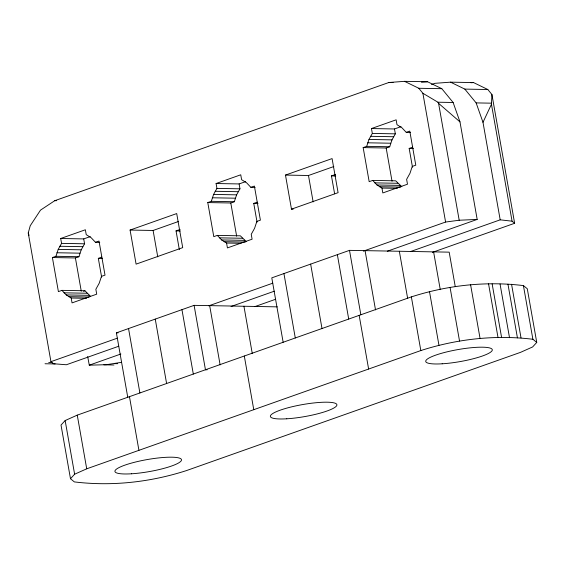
<?xml version="1.0" encoding="UTF-8"?>
<svg xmlns="http://www.w3.org/2000/svg" width="565" height="565" viewBox="0 0 565 565"><rect width="100%" height="100%" fill="white"/><g stroke="black" fill="none" stroke-linecap="round" stroke-linejoin="round"><path stroke-width="0.85" d="M432.352 252.386L514.63 223.281L512.067 221.183L491.451 104.271L491.924 94.51L487.828 89.517L473.562 82.582L450.559 82.165L434.852 83.33L431.533 84.503M118.763 346.225L66.373 364.757L53.484 363.747L50.942 361.664L28.25 232.971L30.235 225.746L40.511 210.124L54.756 200.695L388.84 82.504L404.54 81.339L427.55 81.748L441.809 88.691L453.123 102.484L459.981 121.899L477.178 219.425L387.364 251.199M90.457 296.208L84.941 290.777L61.931 290.368L58.4 291.618L52.397 257.541L55.921 256.291L58.216 249.398L61.557 243.374L60.695 238.501L85.364 229.771L86.226 234.652L91.17 237.738L95.478 242.3L99.744 242.371M52.397 257.541L75.406 257.951L78.938 256.708L81.226 249.815L84.566 243.79L83.712 238.91L60.695 238.501M246.439 241.672L240.33 235.81L217.313 235.393L213.782 236.643L207.779 202.567L211.31 201.317L213.598 194.424L216.939 188.399L216.084 183.526L240.747 174.797L241.608 179.677L246.559 182.763L250.867 187.326L255.126 187.403M207.779 202.567L230.795 202.983L234.32 201.733L236.615 194.84L239.956 188.816L239.094 183.936L216.084 183.526M401.828 186.697L395.712 180.835L372.702 180.419L369.171 181.669L363.161 147.592L366.692 146.342L368.98 139.449L372.328 133.432L371.466 128.552L396.136 119.822L396.99 124.703L401.941 127.789L406.249 132.351L410.508 132.429M363.161 147.592L386.178 148.009L389.709 146.759L391.997 139.866L395.338 133.841L394.483 128.968L371.466 128.552M512.067 221.183L500.187 219.834L482.99 122.308L491.451 104.271M65.152 420.544L61.02 425.064L70.484 478.732L74.347 481.903C111.927 486.493 150.417 482.199 186.408 470.603L520.513 352.355L532.618 346.952L536.75 342.432L527.286 288.757L523.423 285.593C485.844 281.003 447.353 285.29 411.362 296.893L77.257 415.134L65.152 420.544L74.615 474.212L70.484 478.732M74.615 474.212L86.72 468.809L420.826 350.561C456.817 338.965 495.307 334.671 532.887 339.268L536.75 342.432M83.712 238.91L90.287 236.587M239.094 183.936L245.676 181.612M394.483 128.968L401.058 126.638M95.478 242.3L99.009 241.05L105.012 275.127L101.481 276.37L99.193 283.263L95.852 289.287L96.714 294.167L72.045 302.889L71.183 298.016L66.239 294.923L61.931 290.368M130.084 230.054L176.704 213.563L182.707 247.639L136.094 264.13L130.084 230.054L153.101 230.471L178.455 221.501M250.867 187.326L254.391 186.076L260.401 220.152L256.87 221.402L254.582 228.288L251.241 234.313L252.096 239.193L227.427 247.922L226.572 243.042L221.621 239.948L217.313 235.393M285.473 175.079L332.086 158.588L338.089 192.665L291.476 209.156L285.473 175.079L308.483 175.496L333.837 166.527M406.249 132.351L409.78 131.101L415.784 165.178L412.252 166.428L409.964 173.321L406.623 179.345L407.485 184.218L382.816 192.947L381.954 188.067L377.01 184.981L372.702 180.419M101.629 277.104L98.324 258.367L101.855 257.117M179.338 249.624L176.04 230.88L180.129 229.432M257.054 222.137L253.749 203.393L257.28 202.143M334.614 193.795L331.457 175.906L335.554 174.458M412.471 167.162L409.173 148.418L412.704 147.175M83.528 291.279L84.941 290.777M127.754 397.266L116.397 332.856L194.099 305.354L277.33 306.859M455.235 286.504L449.182 252.152L349.495 250.359L271.793 277.86L283.15 342.263M50.942 361.664L117.414 338.145M208.803 305.813L272.782 283.178M363.344 251.143L445.594 222.038L459.19 220.237L477.178 219.425M231.029 306.505L274.272 291.208M87.674 356.543L89.284 365.174L120.896 353.994M254.815 306.626L275.607 299.273M410.36 251.609L500.187 219.834M121.539 362.313L106.361 364.7L89.284 365.174M404.54 81.339L418.799 88.274L422.888 93.267L437.917 102.216L453.123 102.484M421.448 82.2L427.55 81.748M470.949 82.773L473.562 82.582M450.559 82.165L464.818 89.1L476.133 102.901L491.331 103.176M388.84 82.504L393.099 82.575M464.818 89.1L487.828 89.517M418.799 88.274L441.809 88.691M372.328 133.432L395.338 133.841M370.534 136.313L393.544 136.73M368.98 139.449L391.997 139.866M367.702 142.804L390.712 143.22M366.692 146.342L389.709 146.759M409.173 148.418L413.432 148.496M331.457 175.906L335.723 175.983M374.764 182.869L397.774 183.286M377.01 184.981L400.02 185.391M379.412 186.718L400.719 187.1M381.954 188.067L397.301 188.343M216.939 188.399L239.956 188.816M215.145 191.288L238.162 191.705M213.598 194.424L236.615 194.84M212.313 197.778L235.33 198.195M211.31 201.317L234.32 201.733M253.749 203.393L258.007 203.471M54.756 200.695L56.458 200.723M291.476 209.156L293.179 209.184M176.04 230.88L180.299 230.958M219.375 237.844L242.392 238.261M221.621 239.948L244.638 240.365M224.03 241.693L245.337 242.074M226.572 243.042L241.057 243.303M61.557 243.374L84.566 243.79M59.763 246.262L82.773 246.672M58.216 249.398L81.226 249.815M56.931 252.753L79.94 253.169M55.921 256.291L78.938 256.708M98.324 258.367L102.59 258.445M63.993 292.818L87.003 293.235M66.239 294.923L89.249 295.34M68.64 296.667L89.1 297.035M71.183 298.016L86.53 298.292M116.397 332.856L118.127 332.891M48.703 362.455L51.98 362.518M114.356 363.641L117.64 363.698M45.031 363.754L55.137 363.938M103.854 364.813L113.968 364.997M207.186 369.8L205.455 369.764L194.099 305.354M437.917 102.216L438.581 103.324L459.981 121.899M476.133 102.901L482.99 122.308M28.25 232.971L29.062 235.337M491.924 94.51L514.63 223.281M523.423 285.593L532.887 339.268M511.558 284.244L521.022 337.919M507.963 284.181L517.427 337.856M500.053 284.04L509.517 337.708M492.143 283.898L501.607 337.566M488.548 283.828L498.012 337.503M438.581 103.324L459.19 220.237M470.574 284.64L480.038 338.315M422.888 93.267L445.594 222.038M450.058 287.373L459.529 341.041M433.602 251.87L440.269 289.661M429.492 291.596L438.956 345.264M386.178 148.009L392.032 181.231M411.362 296.893L420.826 350.561M399.335 251.256L407.662 298.49M365.068 250.641L375.52 309.895M349.495 250.359L360.851 314.769M359.156 315.369L368.62 369.037M337.354 254.653L348.711 319.063M308.483 175.496L313.137 201.903M310.644 264.109L322.001 328.519M283.934 273.559L295.29 337.969M230.795 202.983L236.65 236.205M243.939 306.251L252.265 353.485M244.306 356.014L253.77 409.689M209.672 305.637L220.124 364.891M181.958 309.655L193.315 374.065M153.101 230.471L157.755 256.877M155.248 319.105L166.604 383.515M128.537 328.562L139.894 392.965M129.463 396.658L138.926 450.333M75.406 257.951L81.261 291.18M77.257 415.134L86.72 468.809M286.78 418.792A33.794 6.102 -10 0 0 336.91 404.95A33.794 6.102 -10 0 0 287.161 408.008A33.794 6.102 -10 0 0 286.78 418.792M131.384 473.795A33.794 6.102 -10 0 0 181.513 459.945A33.794 6.102 -10 0 0 131.765 463.003A33.794 6.102 -10 0 0 131.384 473.795M442.176 363.796A33.794 6.102 -10 0 0 492.306 349.954A33.794 6.102 -10 0 0 442.557 353.005A33.794 6.102 -10 0 0 442.176 363.796"/></g></svg>
